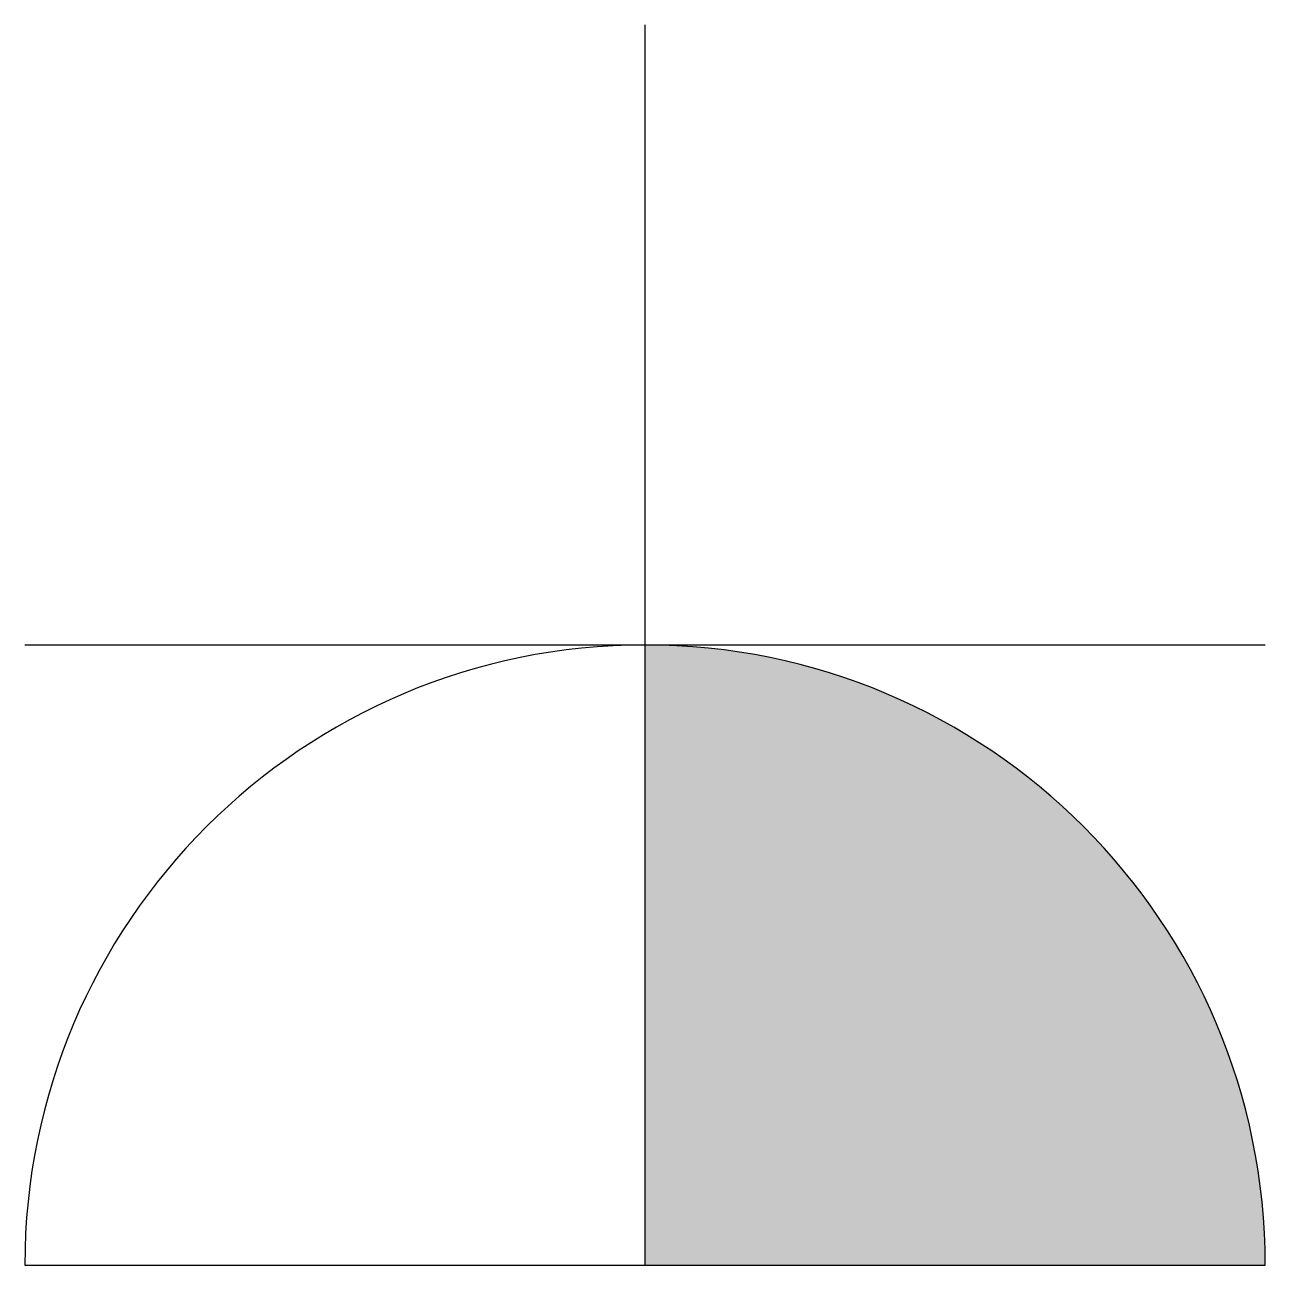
# Model space of a CAD drawing. Extents: x -27003 to -26863, y 6932 to 7072.
import ezdxf

# ---------------------------------------------------------------- set-up
doc = ezdxf.new("R2010")
doc.units = 0
doc.header["$MEASUREMENT"] = 0
doc.layers.get('0').update_dxf_attribs({"linetype": 'CONTINUOUS'})

msp = doc.modelspace()

# ---------------------------------------------------------------- hatches: boundary and pattern name
msp.add_hatch(color=256).paths.add_polyline_path([(-26932.8, 7001.65), (-26932.8, 6931.65), (-26862.8, 6931.65, 0.414214)])

# ---------------------------------------------------------------- linework, layer by layer
for p, q in [((-26932.8, 6931.65), (-26932.8, 7071.65)), ((-27002.8, 7001.65), (-26862.8, 7001.65)), ((-27002.8, 6931.65), (-26862.8, 6931.65))]:
    msp.add_line(p, q)
msp.add_arc((-26932.8, 6931.65), 70, 0, 180)

doc.saveas('drawing.dxf')
